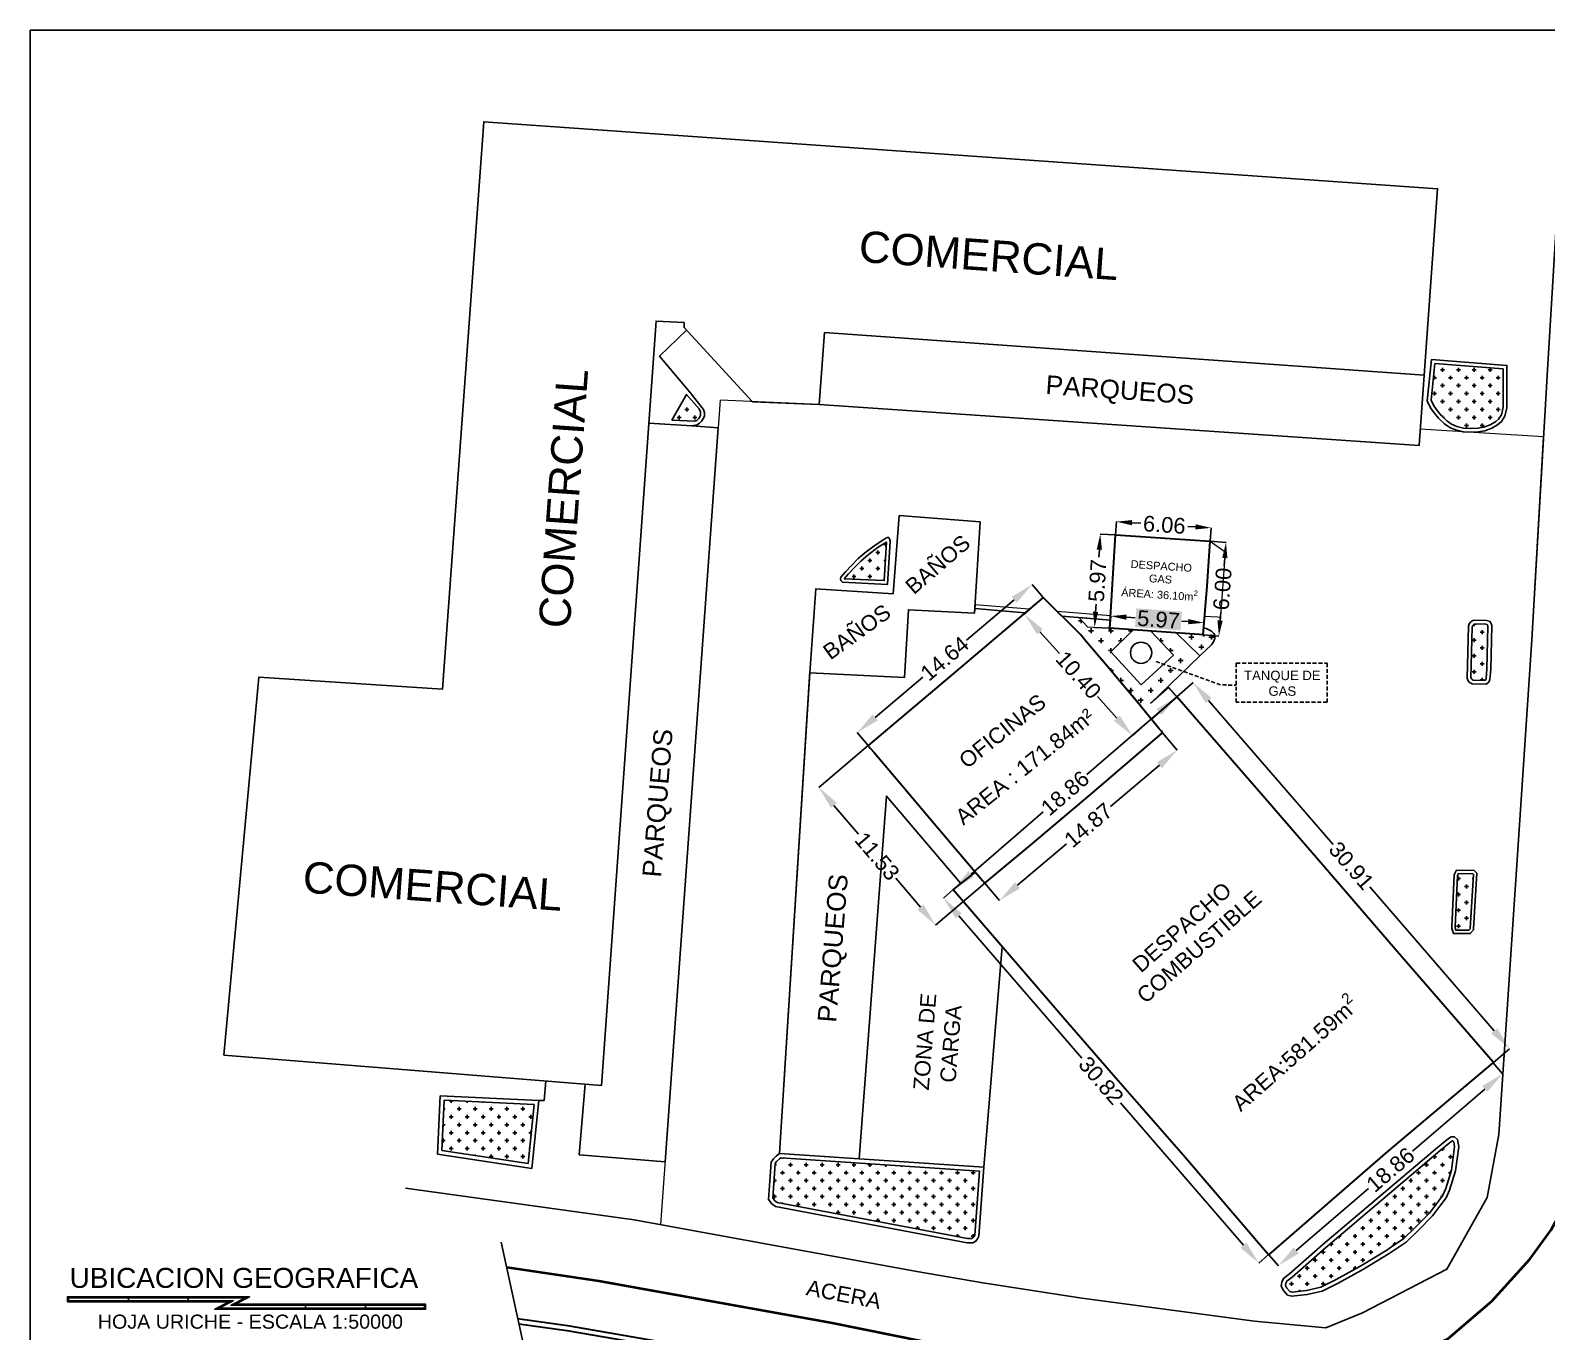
# Model space of a CAD drawing. Header units: millimetres. Extents: x 492832 to 493374, y 1106346 to 1106622.
# Drawn here: x 492995.2 to 493092.1, y 1106539.3 to 1106622.5 of the extents above; entities that cross this region are included whole.
import ezdxf
from ezdxf.enums import TextEntityAlignment as Align

# ---------------------------------------------------------------- set-up
doc = ezdxf.new("R2010")
doc.units = ezdxf.units.MM
doc.linetypes.add('DASHED2', pattern=[0.375, 0.25, -0.125])
for name, color, linetype in [('PLUMA-01', 1, 'Continuous'), ('PLUMA-03 TEXTO', 3, 'Continuous'), ('PLUMA-10', 6, 'Continuous')]:
    doc.layers.add(name, color=color, linetype=linetype)
doc.styles.get("Standard").update_dxf_attribs({"font": 'simplex.shx'})
doc.styles.add('TIPO1', font='arial.ttf')
doc.dimstyles.get("Standard").update_dxf_attribs({"dimtxt": 0.18, "dimasz": 0.18, "dimexe": 0.18, "dimexo": 0.0625, "dimgap": 0.09, "dimtad": 0, "dimtih": 1, "dimtoh": 1, "dimdec": 4, "dimzin": 0, "dimdsep": 46, "dimtxsty": 'Standard', "dimcen": 0.09, "dimadec": 0, "dimazin": 0, "dimtfac": 1, "dimtdec": 4, "dimtofl": 0, "dimtmove": 0, "dimatfit": 3, "dimfxl": 1, "dimtolj": 1, "dimtzin": 0, "dimarcsym": 0})
pattern_1 = [(0, (3.75863, 4.5621), (0.508, 0.508), [0.254, -0.762]), (90, (3.88563, 4.4351), (-0.508, 0.508), [0.254, -0.762])]

# ---------------------------------------------------------------- blocks, each defined once
blk = doc.blocks.new('*D62')
at = {"color": 0, "lineweight": -2, "transparency": 16777216}
for p, q in [((493068.483, 1106579.876), (493068.484, 1106579.876)), ((493067.346, 1106578.897), (493062.734, 1106574.92)), ((493055.335, 1106568.54), (493059.948, 1106572.517)), ((493054.2, 1106567.56), (493054.201, 1106567.56))]:
    blk.add_line(p, q, dxfattribs=at)
at = {"color": 0, "transparency": 16777216}
for points in [[(493067.183, 1106579.087), (493067.51, 1106578.708), (493068.482, 1106579.877)], [(493055.172, 1106568.73), (493055.499, 1106568.351), (493054.199, 1106567.561)]]:
    blk.add_solid(points, dxfattribs=at)
at = {"layer": 'Defpoints', "color": 0, "transparency": 16777216}
for p in [(493068.482, 1106579.877), (493068.482, 1106579.877), (493054.199, 1106567.561)]:
    blk.add_point(p, dxfattribs=at)
at = {"color": 0, "transparency": 16777216, "insert": (493061.341, 1106573.719), "char_height": 1, "attachment_point": 5, "rotation": 40.77067, "style": 'TIPO1'}
blk.add_mtext('\\A1;18.86', dxfattribs=at)
blk = doc.blocks.new('*D63')
at = {"color": 0, "lineweight": -2, "transparency": 16777216}
for p, q in [((493068.482, 1106579.876), (493069.526, 1106580.778)), ((493070.505, 1106579.642), (493078.459, 1106570.437)), ((493088.755, 1106558.523), (493080.801, 1106567.728)), ((493088.693, 1106556.487), (493089.737, 1106557.389))]:
    blk.add_line(p, q, dxfattribs=at)
at = {"color": 0, "transparency": 16777216}
for points in [[(493070.694, 1106579.805), (493070.316, 1106579.478), (493069.524, 1106580.777)], [(493088.944, 1106558.687), (493088.566, 1106558.36), (493089.736, 1106557.388)]]:
    blk.add_solid(points, dxfattribs=at)
at = {"layer": 'Defpoints', "color": 0, "transparency": 16777216}
for p in [(493068.481, 1106579.876), (493089.736, 1106557.388), (493088.692, 1106556.487)]:
    blk.add_point(p, dxfattribs=at)
at = {"color": 0, "transparency": 16777216, "insert": (493079.63, 1106569.083), "char_height": 1, "attachment_point": 5, "rotation": 310.83181, "style": 'TIPO1'}
blk.add_mtext('\\A1;30.91', dxfattribs=at)
blk = doc.blocks.new('*D64')
at = {"color": 0, "lineweight": -2, "transparency": 16777216}
for p, q in [((493088.693, 1106556.486), (493089.292, 1106555.787)), ((493088.152, 1106554.812), (493083.525, 1106550.851)), ((493076.104, 1106544.496), (493080.731, 1106548.457)), ((493074.367, 1106544.218), (493074.966, 1106543.519))]:
    blk.add_line(p, q, dxfattribs=at)
at = {"color": 0, "transparency": 16777216}
for points in [[(493087.989, 1106555.002), (493088.314, 1106554.622), (493089.291, 1106555.788)], [(493075.942, 1106544.686), (493076.267, 1106544.306), (493074.965, 1106543.52)]]:
    blk.add_solid(points, dxfattribs=at)
at = {"layer": 'Defpoints', "color": 0, "transparency": 16777216}
for p in [(493088.692, 1106556.487), (493074.366, 1106544.219), (493074.965, 1106543.52)]:
    blk.add_point(p, dxfattribs=at)
at = {"color": 0, "transparency": 16777216, "insert": (493082.128, 1106549.654), "char_height": 1, "attachment_point": 5, "rotation": 40.57494, "style": 'TIPO1'}
blk.add_mtext('\\A1;18.86', dxfattribs=at)
blk = doc.blocks.new('*D65')
at = {"color": 0, "lineweight": -2, "transparency": 16777216}
for p, q in [((493054.199, 1106567.561), (493053.567, 1106567.015)), ((493054.549, 1106565.881), (493062.412, 1106556.778)), ((493072.735, 1106544.826), (493064.872, 1106553.929)), ((493074.346, 1106544.236), (493073.714, 1106543.69))]:
    blk.add_line(p, q, dxfattribs=at)
at = {"color": 0, "transparency": 16777216}
for points in [[(493054.738, 1106566.044), (493054.36, 1106565.717), (493053.569, 1106567.016)], [(493072.924, 1106544.99), (493072.546, 1106544.663), (493073.716, 1106543.691)]]:
    blk.add_solid(points, dxfattribs=at)
at = {"layer": 'Defpoints', "color": 0, "transparency": 16777216}
for p in [(493054.199, 1106567.561), (493053.569, 1106567.016), (493074.346, 1106544.236)]:
    blk.add_point(p, dxfattribs=at)
at = {"color": 0, "transparency": 16777216, "insert": (493063.642, 1106555.354), "char_height": 1, "attachment_point": 5, "rotation": 310.81886, "style": 'TIPO1'}
blk.add_mtext('\\A1;30.82', dxfattribs=at)
blk = doc.blocks.new('*D66')
at = {"color": 0, "lineweight": -2, "transparency": 16777216}
for p, q in [((493067.574, 1106577.576), (493068.51, 1106576.472)), ((493067.364, 1106575.504), (493064.239, 1106572.857)), ((493058.305, 1106567.831), (493061.43, 1106570.478)), ((493056.226, 1106567.965), (493057.162, 1106566.861))]:
    blk.add_line(p, q, dxfattribs=at)
at = {"color": 0, "transparency": 16777216}
for points in [[(493067.202, 1106575.694), (493067.525, 1106575.313), (493068.508, 1106576.473)], [(493058.143, 1106568.022), (493058.467, 1106567.641), (493057.16, 1106566.862)]]:
    blk.add_solid(points, dxfattribs=at)
at = {"layer": 'Defpoints', "color": 0, "transparency": 16777216}
for p in [(493067.573, 1106577.577), (493068.508, 1106576.473), (493056.225, 1106567.966)]:
    blk.add_point(p, dxfattribs=at)
at = {"color": 0, "transparency": 16777216, "insert": (493062.834, 1106571.668), "char_height": 1, "attachment_point": 5, "rotation": 40.26238, "style": 'TIPO1'}
blk.add_mtext('\\A1;14.87', dxfattribs=at)
blk = doc.blocks.new('*D67')
at = {"color": 0, "lineweight": -2, "transparency": 16777216}
for p, q in [((493048.762, 1106576.76), (493045.605, 1106574.081)), ((493046.577, 1106572.938), (493048.148, 1106571.088)), ((493052.099, 1106566.431), (493050.529, 1106568.282)), ((493056.225, 1106567.966), (493053.068, 1106565.287))]:
    blk.add_line(p, q, dxfattribs=at)
at = {"color": 0, "transparency": 16777216}
for points in [[(493046.768, 1106573.1), (493046.387, 1106572.776), (493045.607, 1106574.082)], [(493052.29, 1106566.593), (493051.909, 1106566.27), (493053.07, 1106565.288)]]:
    blk.add_solid(points, dxfattribs=at)
at = {"layer": 'Defpoints', "color": 0, "transparency": 16777216}
for p in [(493048.762, 1106576.76), (493056.225, 1106567.966), (493053.07, 1106565.288)]:
    blk.add_point(p, dxfattribs=at)
at = {"color": 0, "transparency": 16777216, "insert": (493049.338, 1106569.685), "char_height": 1, "attachment_point": 5, "rotation": 310.31949, "style": 'TIPO1'}
blk.add_mtext('\\A1;11.53', dxfattribs=at)
blk = doc.blocks.new('*D68')
at = {"color": 0, "lineweight": -2, "transparency": 16777216}
for p, q in [((493059.937, 1106586.219), (493059.237, 1106587.046)), ((493058.093, 1106586.076), (493055.054, 1106583.503)), ((493049.208, 1106578.555), (493052.248, 1106581.128)), ((493048.762, 1106576.76), (493048.062, 1106577.587))]:
    blk.add_line(p, q, dxfattribs=at)
at = {"color": 0, "transparency": 16777216}
for points in [[(493057.932, 1106586.267), (493058.255, 1106585.885), (493059.238, 1106587.045)], [(493049.047, 1106578.746), (493049.37, 1106578.364), (493048.063, 1106577.586)]]:
    blk.add_solid(points, dxfattribs=at)
at = {"layer": 'Defpoints', "color": 0, "transparency": 16777216}
for p in [(493059.238, 1106587.045), (493059.937, 1106586.219), (493048.762, 1106576.76)]:
    blk.add_point(p, dxfattribs=at)
at = {"color": 0, "transparency": 16777216, "insert": (493053.651, 1106582.316), "char_height": 1, "attachment_point": 5, "rotation": 40.24601, "style": 'TIPO1'}
blk.add_mtext('\\A1;14.64', dxfattribs=at)
blk = doc.blocks.new('*D69')
at = {"color": 0, "lineweight": -2, "transparency": 16777216}
for p, q in [((493059.937, 1106586.219), (493058.739, 1106585.153)), ((493059.738, 1106584.034), (493060.975, 1106582.642)), ((493064.657, 1106578.503), (493063.419, 1106579.895)), ((493066.85, 1106578.447), (493065.652, 1106577.381))]:
    blk.add_line(p, q, dxfattribs=at)
at = {"color": 0, "transparency": 16777216}
for points in [[(493059.924, 1106584.2), (493059.551, 1106583.867), (493058.741, 1106585.154)], [(493064.843, 1106578.669), (493064.47, 1106578.337), (493065.654, 1106577.382)]]:
    blk.add_solid(points, dxfattribs=at)
at = {"layer": 'Defpoints', "color": 0, "transparency": 16777216}
for p in [(493059.937, 1106586.219), (493066.85, 1106578.447), (493065.654, 1106577.382)]:
    blk.add_point(p, dxfattribs=at)
at = {"color": 0, "transparency": 16777216, "insert": (493062.197, 1106581.268), "char_height": 1, "attachment_point": 5, "rotation": 311.65242, "style": 'TIPO1'}
blk.add_mtext('\\A1;10.40', dxfattribs=at)
blk = doc.blocks.new('*D71')
at = {"color": 0, "lineweight": -2, "transparency": 16777216}
for p, q in [((493064.563, 1106590.214), (493063.59, 1106590.273)), ((493063.531, 1106589.275), (493063.502, 1106588.791)), ((493063.29, 1106585.308), (493063.32, 1106585.799)), ((493064.201, 1106584.251), (493063.228, 1106584.31))]:
    blk.add_line(p, q, dxfattribs=at)
at = {"color": 0, "transparency": 16777216}
for points in [[(493063.365, 1106589.285), (493063.698, 1106589.265), (493063.592, 1106590.273)], [(493063.124, 1106585.318), (493063.457, 1106585.298), (493063.23, 1106584.31)]]:
    blk.add_solid(points, dxfattribs=at)
at = {"layer": 'Defpoints', "color": 0, "transparency": 16777216}
for p in [(493063.592, 1106590.273), (493064.563, 1106590.214), (493064.201, 1106584.251)]:
    blk.add_point(p, dxfattribs=at)
at = {"color": 0, "transparency": 16777216, "insert": (493063.411, 1106587.295), "char_height": 1, "attachment_point": 5, "rotation": 86.52597, "style": 'TIPO1'}
blk.add_mtext('\\A1;5.97', dxfattribs=at)
blk = doc.blocks.new('*D72')
at = {"color": 0, "lineweight": -2, "transparency": 16777216}
for p, q in [((493064.564, 1106590.215), (493064.619, 1106591.067)), ((493065.617, 1106591), (493066.184, 1106590.963)), ((493069.67, 1106590.734), (493069.179, 1106590.766)), ((493070.612, 1106589.818), (493070.667, 1106590.67))]:
    blk.add_line(p, q, dxfattribs=at)
at = {"color": 0, "transparency": 16777216}
for points in [[(493065.628, 1106591.166), (493065.606, 1106590.834), (493064.619, 1106591.066)], [(493069.68, 1106590.9), (493069.659, 1106590.568), (493070.667, 1106590.669)]]:
    blk.add_solid(points, dxfattribs=at)
at = {"layer": 'Defpoints', "color": 0, "transparency": 16777216}
for p in [(493064.563, 1106590.214), (493070.611, 1106589.817), (493070.667, 1106590.669)]:
    blk.add_point(p, dxfattribs=at)
at = {"color": 0, "transparency": 16777216, "insert": (493067.681, 1106590.865), "char_height": 1, "attachment_point": 5, "rotation": 356.2444, "style": 'TIPO1'}
blk.add_mtext('\\A1;6.06', dxfattribs=at)
blk = doc.blocks.new('*D73')
at = {"color": 0, "lineweight": -2, "transparency": 16777216}
for p, q in [((493070.612, 1106589.817), (493071.623, 1106589.74)), ((493071.546, 1106588.743), (493071.509, 1106588.26)), ((493071.242, 1106584.75), (493071.281, 1106585.269)), ((493070.156, 1106583.83), (493071.167, 1106583.753))]:
    blk.add_line(p, q, dxfattribs=at)
at = {"color": 0, "transparency": 16777216}
for points in [[(493071.379, 1106588.756), (493071.712, 1106588.73), (493071.621, 1106589.74)], [(493071.075, 1106584.763), (493071.408, 1106584.738), (493071.166, 1106583.753)]]:
    blk.add_solid(points, dxfattribs=at)
at = {"layer": 'Defpoints', "color": 0, "transparency": 16777216}
for p in [(493070.611, 1106589.817), (493070.156, 1106583.83), (493071.166, 1106583.753)]:
    blk.add_point(p, dxfattribs=at)
at = {"color": 0, "transparency": 16777216, "insert": (493071.395, 1106586.765), "char_height": 1, "attachment_point": 5, "rotation": 85.64586, "style": 'TIPO1'}
blk.add_mtext('\\A1;6.00', dxfattribs=at)
blk = doc.blocks.new('*D74')
at = {"color": 0, "lineweight": -2, "transparency": 16777216}
for p, q in [((493064.204, 1106584.257), (493064.259, 1106585.034)), ((493065.256, 1106584.961), (493065.815, 1106584.921)), ((493069.214, 1106584.677), (493068.805, 1106584.707)), ((493070.156, 1106583.831), (493070.211, 1106584.608))]:
    blk.add_line(p, q, dxfattribs=at)
at = {"color": 0, "transparency": 16777216}
for points in [[(493065.268, 1106585.127), (493065.245, 1106584.794), (493064.259, 1106585.032)], [(493069.226, 1106584.844), (493069.202, 1106584.511), (493070.211, 1106584.606)]]:
    blk.add_solid(points, dxfattribs=at)
at = {"layer": 'Defpoints', "color": 0, "transparency": 16777216}
for p in [(493064.203, 1106584.256), (493070.211, 1106584.606), (493070.156, 1106583.83)]:
    blk.add_point(p, dxfattribs=at)
at = {"color": 0, "transparency": 16777216, "insert": (493067.31, 1106584.814), "char_height": 1, "attachment_point": 5, "rotation": 355.9079, "style": 'TIPO1', "bg_fill": 1, "box_fill_scale": 1.1, "bg_fill_color": 7, "bg_fill_transparency": 0}
blk.add_mtext('\\A1;5.97', dxfattribs=at)

msp = doc.modelspace()

# ---------------------------------------------------------------- hatches: boundary and pattern name
at = {"ltscale": 0.08}
h = msp.add_hatch(dxfattribs=at)
h.set_pattern_fill('CROSS', color=94, scale=0.08)
h.set_pattern_definition(pattern_1)
h.paths.add_polyline_path([(493085.734, 1106597.511), (493086.033, 1106597.296), (493086.356, 1106597.153), (493086.798, 1106597.041), (493087.249, 1106597.014), (493087.699, 1106597.042), (493088.094, 1106597.11), (493088.492, 1106597.258), (493088.832, 1106597.442), (493089.034, 1106597.62), (493089.212, 1106597.897), (493089.324, 1106598.374), (493089.324, 1106600.829), (493084.956, 1106601.18), (493084.717, 1106598.836), (493084.888, 1106598.465), (493085.112, 1106598.164), (493085.372, 1106597.845)])
h = msp.add_hatch(dxfattribs=at)
h.set_pattern_fill('CROSS', color=94, scale=0.08)
h.set_pattern_definition(pattern_1)
h.paths.add_polyline_path([(493037.971, 1106598.271), (493037.151, 1106599.189), (493036.227, 1106597.545), (493037.691, 1106597.491), (493037.827, 1106597.539), (493037.937, 1106597.651), (493038.011, 1106597.757), (493038.054, 1106597.874), (493038.054, 1106598.089)])
h = msp.add_hatch(dxfattribs=at)
h.set_pattern_fill('CROSS', color=94, scale=0.08)
h.set_pattern_definition(pattern_1)
h.paths.add_polyline_path([(493049.79, 1106587.296), (493049.927, 1106589.759), (493049.828, 1106589.695), (493049.413, 1106589.427), (493048.785, 1106588.963), (493048.289, 1106588.54), (493047.859, 1106588.105), (493047.48, 1106587.703), (493047.234, 1106587.421), (493047.234, 1106587.421)])
h = msp.add_hatch()
h.set_pattern_fill('CROSS', color=94, scale=0.1)
h.set_pattern_definition([(0, (493066.01867, 1106582.18965), (0.635, 0.635), [0.3175, -0.9525]), (90, (493066.1774, 1106582.0309), (-0.635, 0.635), [0.3175, -0.9525])])
h.paths.add_polyline_path([(493065.695, 1106584.145), (493064.201, 1106584.251), (493062.771, 1106584.352), (493062.226, 1106584.942), (493061.134, 1106585.035), (493062.336, 1106583.847), (493062.661, 1106583.422), (493063.927, 1106581.958), (493066.188, 1106579.344), (493069.591, 1106582.303), (493068.034, 1106583.98), (493066.823, 1106584.066), (493068.264, 1106582.542), (493066.2, 1106580.641), (493064.254, 1106582.747)])
h = msp.add_hatch()
h.set_pattern_fill('CROSS', color=94, scale=0.1)
h.set_pattern_definition([(0, (493077.51004, 1106464.9408), (0.635, 0.635), [0.3175, -0.9525]), (90, (493077.6688, 1106464.78204), (-0.635, 0.635), [0.3175, -0.9525])])
h.paths.add_polyline_path([(493070.903, 1106583.601), (493070.903, 1106583.803), (493070.839, 1106583.916), (493070.696, 1106584.063), (493070.347, 1106584.246), (493070.192, 1106584.259), (493070.156, 1106583.83), (493068.469, 1106583.949), (493069.959, 1106582.495), (493070.689, 1106583.198), (493070.817, 1106583.382)])
h = msp.add_hatch(dxfattribs=at)
h.set_pattern_fill('CROSS', color=94, scale=0.08)
h.set_pattern_definition(pattern_1)
h.paths.add_polyline_path([(493088.353, 1106584.396), (493088.323, 1106584.47), (493088.304, 1106584.495), (493088.217, 1106584.518), (493087.52, 1106584.535), (493087.486, 1106584.52), (493087.421, 1106584.467), (493087.372, 1106584.406), (493087.342, 1106584.33), (493087.262, 1106581.115), (493087.303, 1106581.027), (493087.343, 1106580.978), (493087.41, 1106580.94), (493088.162, 1106580.924), (493088.181, 1106580.932), (493088.21, 1106580.959), (493088.24, 1106581.034), (493088.289, 1106581.638)])
h = msp.add_hatch(dxfattribs=at)
h.set_pattern_fill('CROSS', color=94, scale=0.08)
h.set_pattern_definition(pattern_1)
h.paths.add_polyline_path([(493087.421, 1106568.52), (493087.381, 1106568.56), (493086.467, 1106568.581), (493086.404, 1106568.451), (493086.251, 1106565.098), (493086.307, 1106564.953), (493087.132, 1106564.953), (493087.226, 1106565.056)])
h = msp.add_hatch(dxfattribs=at)
h.set_pattern_fill('CROSS', color=94, scale=0.08)
h.set_pattern_definition([(0, (493029.11786, 1106440.2602), (0.508, 0.508), [0.254, -0.762]), (90, (493029.24486, 1106440.1332), (-0.508, 0.508), [0.254, -0.762])])
h.paths.add_polyline_path([(493027.041, 1106550.051), (493027.428, 1106553.825), (493021.688, 1106554.096), (493021.539, 1106550.886)])
h = msp.add_hatch(dxfattribs=at)
h.set_pattern_fill('CROSS', color=94, scale=0.08)
h.set_pattern_definition(pattern_1)
h.paths.add_polyline_path([(493077.975, 1106544.672), (493075.84, 1106542.792), (493075.517, 1106542.541), (493075.445, 1106542.405), (493075.424, 1106542.256), (493075.515, 1106542.081), (493075.697, 1106541.88), (493075.842, 1106541.837), (493076.763, 1106541.936), (493077.67, 1106542.154), (493078.669, 1106542.634), (493080.278, 1106543.525), (493081.902, 1106544.523), (493082.287, 1106544.788), (493082.952, 1106545.232), (493083.723, 1106545.977), (493084.619, 1106546.873), (493085.448, 1106547.986), (493085.657, 1106548.454), (493086.021, 1106549.637), (493086.227, 1106551.115), (493086.169, 1106551.441), (493086.111, 1106551.496), (493086.086, 1106551.496), (493085.98, 1106551.435), (493085.303, 1106550.875)])
h = msp.add_hatch(dxfattribs=at)
h.set_pattern_fill('CROSS', color=94, scale=0.08)
h.set_pattern_definition(pattern_1)
h.paths.add_polyline_path([(493055.107, 1106545.261), (493055.385, 1106545.261), (493055.455, 1106545.298), (493055.514, 1106545.377), (493055.571, 1106545.481), (493055.865, 1106549.569), (493043.188, 1106550.421), (493043.091, 1106550.342), (493042.915, 1106550.174), (493042.832, 1106550.054), (493042.672, 1106547.839), (493042.802, 1106547.661), (493042.955, 1106547.559)])

# ---------------------------------------------------------------- linework, layer by layer
at = {"lineweight": 0}
for p, q in [((493039.316, 1106598.819), (493035.498, 1106546.144)), ((493045.644, 1106598.543), (493039.316, 1106598.819)), ((493083.953, 1106595.927), (493045.644, 1106598.543)), ((493084.028, 1106596.97), (493083.953, 1106595.927)), ((493091.912, 1106596.49), (493084.028, 1106596.97)), ((493091.152, 1106583.506), (493091.912, 1106596.49)), ((493071.57, 1106589.146), (493071.244, 1106584.716)), ((493055.596, 1106585.749), (493055.565, 1106585.226)), ((493059.051, 1106585.466), (493055.596, 1106585.749)), ((493064.251, 1106585.042), (493060.847, 1106585.32)), ((493071.072, 1106584.953), (493070.255, 1106585.007)), ((493062.226, 1106584.942), (493062.771, 1106584.352)), ((493064.235, 1106584.77), (493062.226, 1106584.942)), ((493071.244, 1106584.932), (493071.072, 1106584.953)), ((493071.244, 1106584.716), (493071.244, 1106584.932)), ((493069.959, 1106582.495), (493068.469, 1106583.949)), ((493089.059, 1106551.906), (493091.152, 1106583.506)), ((493066.791, 1106579.446), (493069.959, 1106582.495)), ((493045.035, 1106581.406), (493043.101, 1106550.695)), ((493051.079, 1106581.105), (493045.035, 1106581.406)), ((493067.97, 1106580.467), (493066.791, 1106579.446)), ((493066.153, 1106579.314), (493066.188, 1106579.344)), ((493048.198, 1106550.353), (493049.938, 1106573.529)), ((493049.938, 1106573.529), (493054.674, 1106567.936)), ((493088.298, 1106547.873), (493089.059, 1106551.906)), ((493043.101, 1106550.695), (493048.198, 1106550.353)), ((493085.736, 1106543.301), (493088.298, 1106547.873)), ((493035.498, 1106546.144), (493051.879, 1106543.154)), ((493051.879, 1106543.154), (493056.089, 1106542.436)), ((493056.089, 1106542.436), (493062.418, 1106541.448)), ((493080.346, 1106540.504), (493085.736, 1106543.301)), ((493062.418, 1106541.448), (493073.441, 1106539.97)), ((493077.989, 1106539.555), (493080.346, 1106540.504)), ((493073.441, 1106539.97), (493077.989, 1106539.555))]:
    msp.add_line(p, q, dxfattribs=at)
at = {"color": 7, "lineweight": 0}
for p, q in [((493070.419, 1106586.952), (493070.611, 1106589.817)), ((493070.611, 1106589.817), (493071.57, 1106589.146)), ((493070.255, 1106585.007), (493070.419, 1106586.952)), ((493062.771, 1106584.352), (493064.198, 1106584.251)), ((493064.198, 1106584.251), (493064.223, 1106584.578)), ((493064.223, 1106584.578), (493064.235, 1106584.77)), ((493063.927, 1106581.958), (493066.153, 1106579.314)), ((493066.188, 1106579.344), (493063.927, 1106581.958)), ((493074.268, 1106573.215), (493067.97, 1106580.467)), ((493057.327, 1106563.923), (493061.346, 1106559.247)), ((493088.692, 1106556.487), (493088.681, 1106556.522))]:
    msp.add_line(p, q, dxfattribs=at)
at = {"flags": 128}
for points in [[(493007.596, 1106556.967), (493031.74, 1106555.038), (493035.221, 1106603.886), (493037.004, 1106603.786), (493037.004, 1106603.464), (493041.382, 1106598.729), (493045.644, 1106598.543), (493045.983, 1106603.152), (493084.277, 1106600.429), (493085.138, 1106612.336), (493024.204, 1106616.619), (493021.565, 1106580.359), (493009.843, 1106581.131), (493007.596, 1106556.967)], [(493019.201, 1106548.467), (493033.825, 1106546.449), (493051.879, 1106543.154), (493056.089, 1106542.436), (493062.418, 1106541.448), (493073.441, 1106539.97), (493077.989, 1106539.555), (493080.346, 1106540.504), (493085.736, 1106543.301), (493088.298, 1106547.873), (493089.059, 1106551.906), (493091.152, 1106583.506), (493092.162, 1106600.766), (493092.863, 1106612.392)], [(493034.756, 1106597.353), (493037.509, 1106597.198), (493037.832, 1106597.249), (493037.984, 1106597.37), (493038.126, 1106597.48), (493038.203, 1106597.613), (493038.305, 1106597.798), (493038.305, 1106598.025), (493038.245, 1106598.239), (493037.369, 1106599.347), (493035.441, 1106601.645), (493037.159, 1106603.297)], [(493084.741, 1106601.437), (493089.564, 1106601.05), (493089.564, 1106598.346), (493089.436, 1106597.802), (493089.218, 1106597.462), (493088.97, 1106597.245), (493088.592, 1106597.039), (493088.156, 1106596.878), (493087.727, 1106596.804), (493087.25, 1106596.774), (493086.761, 1106596.804), (493086.278, 1106596.926), (493085.914, 1106597.087), (493085.582, 1106597.325), (493085.197, 1106597.68), (493084.923, 1106598.017), (493084.681, 1106598.342), (493084.472, 1106598.795), (493084.741, 1106601.437)], [(493084.277, 1106600.429), (493083.953, 1106595.927), (493045.644, 1106598.543)], [(493036.227, 1106597.545), (493037.151, 1106599.189), (493037.971, 1106598.271), (493038.054, 1106598.089), (493038.054, 1106597.874), (493038.011, 1106597.757), (493037.937, 1106597.651), (493037.827, 1106597.539), (493037.691, 1106597.491), (493036.227, 1106597.545)], [(493030.69, 1106555.122), (493030.313, 1106550.601), (493035.79, 1106550.16), (493039.189, 1106597.058), (493037.509, 1106597.198)], [(493045.035, 1106581.406), (493051.079, 1106581.105), (493051.34, 1106585.442), (493055.565, 1106585.226), (493055.909, 1106591.048), (493050.747, 1106591.451), (493050.358, 1106586.455), (493045.411, 1106586.772), (493045.035, 1106581.406)], [(493047.02, 1106587.526), (493047.31, 1106587.858), (493047.694, 1106588.264), (493048.133, 1106588.708), (493048.643, 1106589.143), (493049.282, 1106589.616), (493049.704, 1106589.888), (493049.885, 1106590.005), (493050.005, 1106590.051), (493050.078, 1106590.051), (493050.125, 1106589.978), (493050.16, 1106589.822), (493050.006, 1106587.056), (493047.115, 1106587.197), (493047.017, 1106587.298), (493046.997, 1106587.406), (493047.02, 1106587.526)], [(493055.582, 1106585.511), (493058.78, 1106585.237)], [(493061.134, 1106585.035), (493064.235, 1106584.77)], [(493065.695, 1106584.145), (493064.254, 1106582.747)], [(493064.254, 1106582.747), (493066.2, 1106580.641), (493068.264, 1106582.542), (493066.823, 1106584.066)], [(493070.193, 1106584.258), (493070.347, 1106584.246), (493070.696, 1106584.063), (493070.839, 1106583.916), (493070.903, 1106583.803), (493070.903, 1106583.601), (493070.817, 1106583.382), (493070.689, 1106583.198), (493069.959, 1106582.495), (493068.469, 1106583.949)], [(493087.471, 1106584.779), (493088.251, 1106584.759), (493088.446, 1106584.708), (493088.536, 1106584.591), (493088.596, 1106584.44), (493088.531, 1106581.626), (493088.478, 1106580.978), (493088.414, 1106580.817), (493088.314, 1106580.726), (493088.209, 1106580.681), (493087.344, 1106580.699), (493087.185, 1106580.79), (493087.096, 1106580.898), (493087.019, 1106581.065), (493087.101, 1106584.378), (493087.16, 1106584.529), (493087.249, 1106584.638), (493087.356, 1106584.727), (493087.471, 1106584.779)], [(493043.101, 1106550.695), (493045.04, 1106581.495)], [(493048.198, 1106550.353), (493049.938, 1106573.529), (493054.674, 1106567.936)], [(493057.327, 1106563.923), (493056.151, 1106549.818)], [(493021.432, 1106554.376), (493021.259, 1106550.657), (493027.279, 1106549.743), (493027.724, 1106554.08), (493028.07, 1106554.08), (493028.177, 1106555.323)], [(493027.909, 1106555.344), (493027.91, 1106555.346)], [(493021.42, 1106554.108), (493021.42, 1106554.108)], [(493021.432, 1106554.376), (493027.724, 1106554.08)], [(493021.688, 1106554.096), (493021.539, 1106550.886), (493027.041, 1106550.051), (493027.428, 1106553.825)], [(493021.688, 1106554.096), (493027.428, 1106553.825)], [(493021.7, 1106554.364), (493021.7, 1106554.364)], [(493027.697, 1106553.812), (493027.711, 1106553.812)], [(493042.852, 1106547.306), (493055.082, 1106544.993), (493055.453, 1106544.993), (493055.634, 1106545.09), (493055.74, 1106545.232), (493055.834, 1106545.405), (493056.151, 1106549.818), (493043.101, 1106550.695), (493042.913, 1106550.543), (493042.711, 1106550.349), (493042.57, 1106550.147), (493042.398, 1106547.76), (493042.614, 1106547.465), (493042.852, 1106547.306)], [(493025.31, 1106545.023), (493027.355, 1106535.639)]]:
    msp.add_lwpolyline(points, dxfattribs=at)
at = {"color": 252, "lineweight": 40, "flags": 128}
msp.add_lwpolyline([(493025.656, 1106543.437), (493031.553, 1106542.559), (493046.35, 1106539.885), (493052.263, 1106538.696), (493057.68, 1106537.718), (493063.259, 1106536.85), (493069.561, 1106536.231), (493074.044, 1106536.004), (493077.784, 1106536.21), (493080.863, 1106536.871), (493083.223, 1106537.573), (493085.786, 1106538.854), (493088.596, 1106541.25), (493091.036, 1106543.937), (493092.4, 1106545.816), (493094.034, 1106548.817), (493095.13, 1106551.605), (493096.019, 1106555.102), (493096.577, 1106558.779), (493096.949, 1106562.625), (493097.177, 1106565.977), (493097.466, 1106576.573), (493097.466, 1106590.728), (493097.984, 1106613.029)], dxfattribs=at)
at = {"flags": 128}
for points in [[(493084.956, 1106601.18), (493089.324, 1106600.829), (493089.324, 1106598.374), (493089.212, 1106597.897), (493089.034, 1106597.62), (493088.832, 1106597.442), (493088.492, 1106597.258), (493088.094, 1106597.11), (493087.699, 1106597.042), (493087.249, 1106597.014), (493086.798, 1106597.041), (493086.356, 1106597.153), (493086.033, 1106597.296), (493085.734, 1106597.511), (493085.372, 1106597.845), (493085.112, 1106598.164), (493084.888, 1106598.465), (493084.717, 1106598.836)], [(493047.234, 1106587.421), (493047.48, 1106587.703), (493047.859, 1106588.105), (493048.289, 1106588.54), (493048.785, 1106588.963), (493049.413, 1106589.427), (493049.828, 1106589.695), (493049.927, 1106589.759), (493049.79, 1106587.296), (493047.234, 1106587.421)], [(493087.52, 1106584.535), (493088.217, 1106584.518), (493088.304, 1106584.495), (493088.323, 1106584.47), (493088.353, 1106584.396), (493088.289, 1106581.638), (493088.24, 1106581.034), (493088.21, 1106580.959), (493088.181, 1106580.932), (493088.162, 1106580.924), (493087.41, 1106580.94), (493087.343, 1106580.978), (493087.303, 1106581.027), (493087.262, 1106581.115), (493087.342, 1106584.33), (493087.372, 1106584.406), (493087.421, 1106584.467), (493087.486, 1106584.52)], [(493042.955, 1106547.559), (493055.107, 1106545.261), (493055.385, 1106545.261), (493055.455, 1106545.298), (493055.514, 1106545.377), (493055.571, 1106545.481), (493055.865, 1106549.569), (493043.188, 1106550.421), (493043.091, 1106550.342), (493042.915, 1106550.174), (493042.832, 1106550.054), (493042.672, 1106547.839), (493042.802, 1106547.661)]]:
    msp.add_lwpolyline(points, close=True, dxfattribs=at)
at = {"color": 253, "linetype": 'DASHED2', "flags": 128}
msp.add_lwpolyline([(493067.152, 1106582.122), (493071.298, 1106580.638), (493072.281, 1106580.613)], dxfattribs=at)
at = {"color": 253, "linetype": 'DASHED2'}
msp.add_lwpolyline([(493072.281, 1106582.025), (493078.085, 1106582.025), (493078.085, 1106579.521), (493072.281, 1106579.521)], close=True, dxfattribs=at)
for points in [[(493086.037, 1106565.069), (493086.163, 1106564.744), (493087.224, 1106564.744), (493087.436, 1106564.976), (493087.436, 1106565.062), (493087.635, 1106568.602), (493087.469, 1106568.768), (493086.336, 1106568.794), (493086.197, 1106568.503), (493086.044, 1106565.161)], [(493086.25, 1106565.101), (493086.307, 1106564.953), (493087.132, 1106564.953), (493087.227, 1106565.057), (493087.227, 1106565.068), (493087.421, 1106568.52), (493087.381, 1106568.56), (493086.467, 1106568.581), (493086.404, 1106568.451), (493086.254, 1106565.149)], [(493075.549, 1106541.645), (493075.294, 1106541.927), (493075.146, 1106542.208), (493075.187, 1106542.49), (493075.307, 1106542.717), (493075.669, 1106542.999), (493077.8, 1106544.875), (493085.131, 1106551.08), (493085.828, 1106551.656), (493086.015, 1106551.763), (493086.216, 1106551.763), (493086.417, 1106551.576), (493086.498, 1106551.12), (493086.283, 1106549.579), (493085.908, 1106548.359), (493085.68, 1106547.85), (493084.822, 1106546.698), (493083.911, 1106545.786), (493083.12, 1106545.022), (493082.437, 1106544.567), (493082.048, 1106544.299), (493080.413, 1106543.294), (493078.792, 1106542.396), (493077.76, 1106541.9), (493076.808, 1106541.672), (493075.817, 1106541.565)], [(493075.697, 1106541.88), (493075.515, 1106542.081), (493075.424, 1106542.256), (493075.445, 1106542.405), (493075.517, 1106542.541), (493075.84, 1106542.792), (493077.975, 1106544.672), (493085.303, 1106550.875), (493085.98, 1106551.435), (493086.086, 1106551.496), (493086.111, 1106551.496), (493086.169, 1106551.441), (493086.227, 1106551.115), (493086.021, 1106549.637), (493085.657, 1106548.454), (493085.448, 1106547.986), (493084.619, 1106546.873), (493083.723, 1106545.977), (493082.952, 1106545.232), (493082.287, 1106544.788), (493081.902, 1106544.523), (493080.278, 1106543.525), (493078.669, 1106542.634), (493077.67, 1106542.154), (493076.763, 1106541.936), (493075.842, 1106541.837)]]:
    msp.add_lwpolyline(points, close=True)
at = {"color": 41, "lineweight": 30, "flags": 128}
for points in [[(493026.372, 1106540.15), (493029.555, 1106539.707), (493037.288, 1106538.367), (493045.253, 1106536.906), (493050.118, 1106535.955), (493054.358, 1106535.123), (493057.601, 1106534.507), (493059.638, 1106534.078), (493062.224, 1106533.609), (493065.414, 1106533.087), (493067.478, 1106532.819), (493071.007, 1106532.483), (493072.99, 1106532.416), (493075.014, 1106532.416)], [(493026.445, 1106539.815), (493029.506, 1106539.389), (493037.231, 1106538.05), (493045.193, 1106536.59), (493050.056, 1106535.639), (493054.297, 1106534.807), (493057.538, 1106534.191), (493059.576, 1106533.762), (493062.17, 1106533.292), (493065.367, 1106532.768), (493067.442, 1106532.499), (493070.986, 1106532.162), (493072.985, 1106532.095), (493075.014, 1106532.095)]]:
    msp.add_lwpolyline(points, dxfattribs=at)
at = {"lineweight": 30}
for points in [[(493064.203, 1106584.256, 0), (493064.563, 1106590.214, 0)], [(493064.563, 1106590.214, 0), (493070.611, 1106589.817, 0), (493070.631, 1106589.803, 0)], [(493070.156, 1106583.83, 0), (493070.419, 1106586.952, 0), (493070.611, 1106589.817, 0)], [(493070.196, 1106583.72, 0), (493070.2, 1106583.827, 0), (493064.201, 1106584.251, 0), (493064.198, 1106584.254, 0), (493064.19, 1106584.148, 0), (493064.19, 1106584.143, 0), (493064.188, 1106584.115, 0), (493064.187, 1106584.115, 0)], [(493055.614, 1106568.68, 0), (493054.199, 1106567.561, 0), (493061.346, 1106559.247, 0), (493064.585, 1106555.534, 0), (493068.9, 1106550.579, 0), (493074.346, 1106544.236, 0), (493074.366, 1106544.219, 0), (493081.958, 1106550.82, 0), (493088.692, 1106556.487, 0), (493088.681, 1106556.522, 0), (493082.555, 1106563.597, 0), (493078.214, 1106568.656, 0), (493074.268, 1106573.215, 0), (493068.482, 1106579.877, 0), (493066.85, 1106578.447, 0)]]:
    msp.add_polyline3d(points, dxfattribs=at)
msp.add_polyline3d([(493067.356, 1106577.825, 0), (493065.93, 1106579.578, 0), (493063.927, 1106581.958, 0), (493062.661, 1106583.422, 0), (493062.336, 1106583.847, 0), (493059.937, 1106586.219, 0), (493054.359, 1106581.486, 0), (493048.762, 1106576.76, 0), (493048.901, 1106576.59, 0), (493048.894, 1106576.599, 0), (493049.142, 1106576.305, 0), (493051.01, 1106574.093, 0), (493052.51, 1106572.327, 0), (493054.274, 1106570.252, 0), (493056.075, 1106568.138, 0), (493056.143, 1106568.054, 0), (493056.193, 1106567.994, 0), (493056.206, 1106567.975, 0), (493056.225, 1106567.966, 0), (493059.266, 1106570.5, 0), (493063.211, 1106573.849, 0), (493067.573, 1106577.577, 0), (493067.494, 1106577.676, 0), (493067.437, 1106577.753, 0)], close=True, dxfattribs=at)
msp.add_circle((493066.198, 1106582.686), 0.679)
at = {"layer": 'PLUMA-01', "color": 7}
for points in [[(492997.618, 1106541.534), (493009.252, 1106541.534), (493008.335, 1106541.06), (493020.493, 1106541.06)], [(492997.618, 1106541.215), (492997.618, 1106541.534), (493009.252, 1106541.534), (493008.335, 1106541.06), (493020.493, 1106541.06), (493020.493, 1106540.741), (493007.023, 1106540.741), (493007.94, 1106541.215), (492997.618, 1106541.215)], [(493005.332, 1106541.47), (493001.507, 1106541.47), (493001.507, 1106541.279), (493005.332, 1106541.279), (493005.332, 1106541.47)], [(493005.332, 1106541.47), (493005.332, 1106541.279)], [(492997.618, 1106541.215), (493007.94, 1106541.215), (493007.023, 1106540.741), (493020.493, 1106540.741)], [(493016.649, 1106540.996), (493012.824, 1106540.996), (493012.824, 1106540.805), (493016.649, 1106540.805), (493016.649, 1106540.996)], [(493016.649, 1106540.996), (493016.649, 1106540.805)]]:
    msp.add_lwpolyline(points, dxfattribs=at)
msp.add_lwpolyline([(492997.682, 1106541.279), (492997.682, 1106541.47), (493008.989, 1106541.47), (493008.072, 1106540.996), (493020.429, 1106540.996), (493020.429, 1106540.805), (493007.286, 1106540.805), (493008.203, 1106541.279)], close=True, dxfattribs=at)
at = {"layer": 'PLUMA-10', "color": 7, "elevation": 1119.5, "flags": 128}
msp.add_lwpolyline([(492995.244, 1106512.463), (493155.244, 1106512.463), (493155.244, 1106622.463), (492995.244, 1106622.463), (492995.244, 1106512.463)], dxfattribs=at)

# ---------------------------------------------------------------- texts
at = {"layer": 'PLUMA-03 TEXTO', "color": 7, "style": 'TIPO1'}
for s, height, p in [('UBICACION GEOGRAFICA', 1.275, (493008.889, 1106542.105)), ('HOJA URICHE - ESCALA 1:50000', 0.9, (493009.3, 1106539.497))]:
    msp.add_text(s, height=height, dxfattribs=at).set_placement(p, align=Align.CENTER)
at = {"layer": 'PLUMA-03 TEXTO', "color": 34, "style": 'TIPO1'}
for s, insert, char_height, width, attachment_point, rotation in [('COMERCIAL', (493048.261, 1106609.666), 2, 9.387, 1, 355.93396), ('COMERCIAL', (493027.705, 1106584.341), 2, 9.387, 1, 85.92399), ('PARQUEOS', (493060.152, 1106600.427), 1.2, 9.387, 1, 355.93396), ('BAÑOS', (493051.027, 1106587.119), 1, 9.387, 1, 40.77834), ('\\A1;DESPACHO\\PGAS\\PÁREA: 36.10m{\\H0.7x;\\S2^ ;}', (493067.507, 1106588.483), 0.5, 9.387, 2, 356.2444), ('BAÑOS', (493045.765, 1106583.003), 1, 9.387, 1, 35.83702), ('OFICINAS', (493054.447, 1106576.014), 1, 9.387, 1, 38.6634), ('AREA : 171.84m²', (493054.217, 1106572.412), 1, 11.1828, 1, 38.6634), ('PARQUEOS', (493034.331, 1106568.4), 1.2, 9.387, 1, 85.44591), ('COMERCIAL', (493012.738, 1106569.367), 2, 9.387, 1, 355.93396), ('PARQUEOS', (493045.524, 1106559.125), 1.2, 9.387, 1, 85.44591), ('\\A1;DESPACHO\\PCOMBUSTIBLE ', (493068.471, 1106565.527), 1, 11.1828, 2, 41.35531), ('ZONA DE CARGA', (493051.882, 1106557.872), 1, 9.387, 2, 85.44591), ('\\A1;AREA:581.59m{\\H0.7x;\\S2^ ;} ', (493071.678, 1106554.323), 1, 11.1828, 1, 41.35531), ('ACERA', (493044.937, 1106542.638), 1, 9.387, 1, 349.12732)]:
    msp.add_mtext(s, dxfattribs=dict(at, insert=insert, char_height=char_height, width=width, attachment_point=attachment_point, rotation=rotation))
at = {"layer": 'PLUMA-03 TEXTO', "color": 34, "insert": (493075.22, 1106581.54), "char_height": 0.6, "width": 9.387, "attachment_point": 2, "style": 'TIPO1'}
msp.add_mtext('TANQUE DE \\PGAS', dxfattribs=at)

# ---------------------------------------------------------------- dimensions: what is measured, and where the dimension line sits
at = {"color": 142}
for base, p1, p2, angle, override, picture, middle in [((493070.667, 1106590.669), (493064.563, 1106590.214), (493070.611, 1106589.817), 356.2444, {"dimscale": 0.01, "dimtxt": 100, "dimasz": 100, "dimgap": 20, "dimtih": 0, "dimdec": 2, "dimtxsty": 'TIPO1'}, '*D72', (493067.681, 1106590.865)), ((493063.592, 1106590.273), (493064.201, 1106584.251), (493064.563, 1106590.214), 86.52597, {"dimscale": 0.01, "dimtxt": 100, "dimasz": 100, "dimgap": 20, "dimtih": 0, "dimdec": 2, "dimtxsty": 'TIPO1'}, '*D71', (493063.411, 1106587.295)), ((493071.166, 1106583.753), (493070.611, 1106589.817), (493070.156, 1106583.83), 265.64586, {"dimscale": 0.01, "dimtxt": 100, "dimasz": 100, "dimgap": 20, "dimtih": 0, "dimdec": 2, "dimtxsty": 'TIPO1'}, '*D73', (493071.395, 1106586.765)), ((493070.211, 1106584.606), (493064.203, 1106584.256), (493070.156, 1106583.83), 355.9079, {"dimscale": 0.01, "dimtxt": 100, "dimasz": 100, "dimgap": 20, "dimtih": 0, "dimdec": 2, "dimtxsty": 'TIPO1', "dimtfill": 2, "dimtfillclr": 7}, '*D74', (493067.31, 1106584.814))]:
    dim = msp.add_linear_dim(base=base, p1=p1, p2=p2, angle=angle, dimstyle='Standard', override=override, dxfattribs=at)
    dim.commit()
    dim.dimension.update_dxf_attribs({"geometry": picture, "text_midpoint": middle, "dimtype": 161})
for p1, p2, distance, override, picture, middle in [((493048.762, 1106576.76), (493059.937, 1106586.219), 1.082, {"dimscale": 0.01, "dimtxt": 100, "dimasz": 150, "dimgap": 20, "dimtih": 0, "dimdec": 2, "dimtxsty": 'TIPO1'}, '*D68', (493053.651, 1106582.316)), ((493059.937, 1106586.219), (493066.85, 1106578.447), -1.602, {"dimscale": 0.01, "dimtxt": 100, "dimasz": 150, "dimgap": 20, "dimtih": 0, "dimdec": 2, "dimtxsty": 'TIPO1'}, '*D69', (493062.197, 1106581.268)), ((493068.481, 1106579.876), (493088.692, 1106556.487), 1.379, {"dimscale": 0.01, "dimtxt": 100, "dimasz": 150, "dimgap": 20, "dimtad": 0, "dimtih": 0, "dimdec": 2, "dimtxsty": 'TIPO1'}, '*D63', (493079.63, 1106569.083)), ((493054.199, 1106567.561), (493068.482, 1106579.877), 0, {"dimscale": 0.01, "dimtxt": 100, "dimasz": 150, "dimgap": 20, "dimtad": 0, "dimtih": 0, "dimdec": 2, "dimtxsty": 'TIPO1'}, '*D62', (493061.341, 1106573.719)), ((493056.225, 1106567.966), (493067.573, 1106577.577), -1.447, {"dimscale": 0.01, "dimtxt": 100, "dimasz": 150, "dimgap": 20, "dimtih": 0, "dimdec": 2, "dimtxsty": 'TIPO1'}, '*D66', (493062.834, 1106571.668)), ((493048.762, 1106576.76), (493056.225, 1106567.966), -4.139, {"dimscale": 0.01, "dimtxt": 100, "dimasz": 150, "dimgap": 20, "dimtih": 0, "dimdec": 2, "dimtxsty": 'TIPO1'}, '*D67', (493049.338, 1106569.685)), ((493074.346, 1106544.236), (493054.199, 1106567.561), 0.834, {"dimscale": 0.01, "dimtxt": 100, "dimasz": 150, "dimgap": 20, "dimtad": 0, "dimtih": 0, "dimdec": 2, "dimtxsty": 'TIPO1'}, '*D65', (493063.642, 1106555.354)), ((493088.692, 1106556.487), (493074.366, 1106544.219), 0.92, {"dimscale": 0.01, "dimtxt": 100, "dimasz": 150, "dimgap": 20, "dimtad": 0, "dimtih": 0, "dimdec": 2, "dimtxsty": 'TIPO1'}, '*D64', (493082.128, 1106549.654))]:
    dim = msp.add_aligned_dim(p1=p1, p2=p2, distance=distance, dimstyle='Standard', override=override, dxfattribs=at)
    dim.commit()
    dim.dimension.update_dxf_attribs({"geometry": picture, "text_midpoint": middle})

doc.saveas('drawing.dxf')
